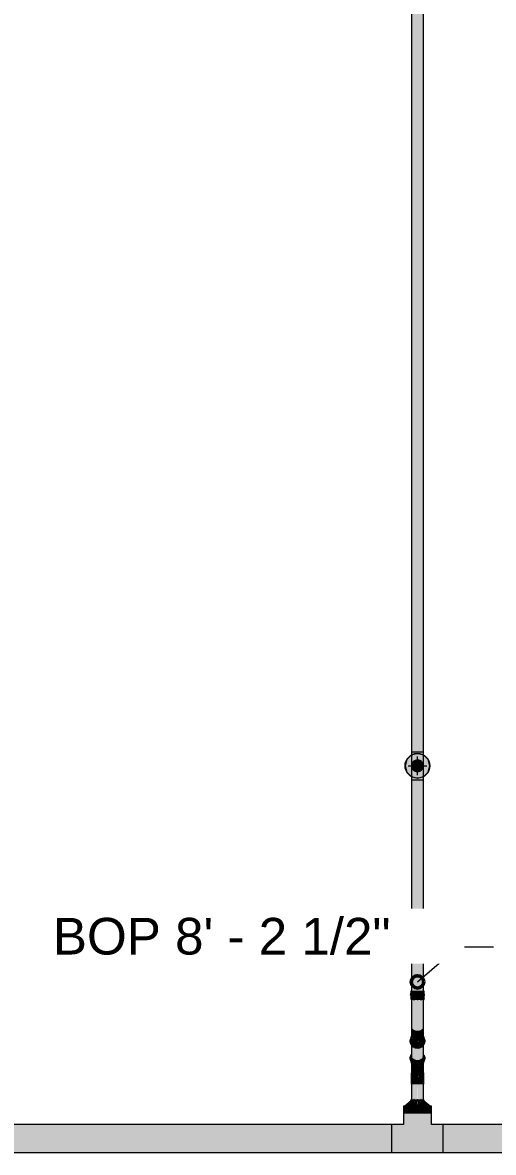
# Model space of a CAD drawing. Header units: inches. Extents: x -3385 to 41, y 7 to 1342.
# Drawn here: x -907.7 to -831.8, y 573.5 to 755.4 of the extents above; entities that cross this region are included whole.
import ezdxf

# ---------------------------------------------------------------- set-up
doc = ezdxf.new("R2010")
doc.units = ezdxf.units.IN
doc.header["$MEASUREMENT"] = 0
for name, color, linetype, lineweight in [('A-ANNO-NOTE', 131, 'Continuous', 9), ('G-ANNO-DIMS', 111, 'Continuous', 9), ('P-PIPE', 3, 'Continuous', 9), ('P-PIPE-CNTR', 3, 'Continuous', 9)]:
    doc.layers.add(name, color=color, linetype=linetype, lineweight=lineweight)
doc.styles.add('Arial', font='arial.ttf', dxfattribs={"height": 5.901198})

# ---------------------------------------------------------------- blocks, each defined once
blk = doc.blocks.new('Victaulic-VicPress316-Elbow 90-45deg Style P568_P571 - Standard-1265520-LOWER PARKING')
at = {"layer": 'P-PIPE'}
for points in [[(-844.33, 587.79), (-844, 587.8), (-844, 588.03), (-844.62, 588.18), (-845.01, 588.55), (-845.01, 589.16), (-845.08, 589.09), (-845.17, 588.89), (-845.22, 588.67), (-845.17, 588.4), (-845.05, 588.22), (-844.89, 588.04), (-844.67, 587.91), (-844.46, 587.83)], [(-844, 587.33), (-844, 587.41), (-844.63, 587.56), (-845.01, 587.93), (-845.01, 588.18), (-845.02, 588.2), (-845.03, 588.03), (-845, 587.89), (-844.92, 587.76), (-844.82, 587.64), (-844.66, 587.51), (-844.46, 587.42), (-844.21, 587.35), (-844.04, 587.34)], [(-844, 588.3), (-844, 588.38), (-844.26, 588.4), (-844.47, 588.47), (-844.67, 588.57), (-844.82, 588.71), (-844.92, 588.88), (-844.95, 589.06), (-844.95, 589.34), (-845.01, 589.28), (-845.01, 588.82), (-844.62, 588.44), (-844.24, 588.35)], [(-844, 588.03), (-844, 588.3), (-844.62, 588.44), (-845.01, 588.82), (-845.01, 588.55), (-844.62, 588.18), (-844.31, 588.11)], [(-844, 587.41), (-844, 587.8), (-844.37, 587.8), (-844.68, 587.91), (-844.89, 588.05), (-845.01, 588.16), (-845.01, 587.93), (-844.62, 587.55), (-844.17, 587.45)], [(-844, 585.65), (-844.01, 587.34), (-844.25, 587.36), (-844.54, 587.45), (-844.79, 587.61), (-844.83, 587.64), (-844.95, 587.8), (-844.94, 586.21), (-844.86, 586.05), (-844.78, 585.94), (-844.67, 585.85), (-844.54, 585.78), (-844.4, 585.72), (-844.25, 585.68), (-844.16, 585.66)], [(-844, 588.3), (-843.38, 588.44), (-842.99, 588.82), (-843, 589.29), (-843.05, 589.32), (-843.05, 589.05), (-843.1, 588.84), (-843.11, 588.83), (-843.18, 588.71), (-843.33, 588.57), (-843.52, 588.47), (-843.75, 588.4), (-844, 588.38)], [(-844, 587.8), (-843.32, 587.91), (-843.12, 588.03), (-842.95, 588.22), (-842.83, 588.4), (-842.78, 588.67), (-842.89, 589.05), (-842.99, 589.17), (-842.99, 588.55), (-843.38, 588.18), (-844, 588.03), (-844, 587.92)], [(-844, 588.03), (-843.38, 588.18), (-842.99, 588.55), (-842.99, 588.82), (-843.38, 588.44), (-844, 588.3), (-844, 588.11)], [(-844, 587.33), (-843.69, 587.38), (-843.52, 587.43), (-843.36, 587.5), (-843.27, 587.56), (-843.15, 587.66), (-843.07, 587.76), (-842.98, 587.95), (-842.98, 588.19), (-842.99, 588.16), (-842.99, 587.93), (-843.38, 587.55), (-844, 587.41), (-844, 587.34)], [(-844, 587.41), (-843.37, 587.56), (-842.99, 587.93), (-842.99, 588.18), (-843.12, 588.03), (-843.32, 587.91), (-843.74, 587.84), (-844, 587.79), (-844, 587.48)], [(-844, 585.65), (-843.75, 585.68), (-843.58, 585.72), (-843.46, 585.77), (-843.33, 585.85), (-843.22, 585.95), (-843.15, 586.03), (-843.11, 586.1), (-843.06, 586.21), (-843.05, 586.33), (-843.05, 587.8), (-843.09, 587.74), (-843.22, 587.61), (-843.36, 587.5), (-843.53, 587.42), (-843.69, 587.38), (-843.9, 587.35), (-844, 587.33), (-844, 585.66)], [(-844, 584.46), (-844, 585.65), (-844.25, 585.68), (-844.32, 585.69), (-844.47, 585.74), (-844.67, 585.85), (-844.73, 585.89), (-844.82, 585.99), (-844.89, 586.1), (-844.94, 586.21), (-844.95, 586.21), (-844.94, 584.47), (-844.16, 584.46)], [(-844.25, 582.04), (-844.2, 582.04), (-844, 582.07), (-844, 584.46), (-844.95, 584.47), (-844.95, 582.05), (-844.89, 582.08), (-844.81, 582.05), (-844.73, 582.05), (-844.65, 582.05), (-844.54, 582.07), (-844.4, 582.06), (-844.25, 582.04)], [(-843.18, 582.05), (-843.17, 582.05), (-843.09, 582.07), (-843.05, 582.05), (-843.06, 584.47), (-844, 584.46), (-843.99, 582.07), (-843.6, 582.05), (-843.33, 582.05), (-843.18, 582.05)], [(-844, 581.85), (-844.01, 582.07), (-844.28, 582.04), (-844.61, 582.07), (-844.73, 582.05), (-844.85, 582.05), (-844.91, 582.07), (-845.01, 582.01), (-845.03, 581.97), (-845.01, 581.86), (-844.15, 581.85)], [(-844.62, 581.72), (-844.52, 581.75), (-844.2, 581.76), (-844.05, 581.76), (-844, 581.76), (-844, 581.85), (-845.01, 581.86), (-845, 581.72), (-844.72, 581.79), (-844.66, 581.75), (-844.62, 581.72)], [(-844, 581.85), (-842.99, 581.86), (-842.99, 581.86), (-842.97, 581.98), (-843.02, 582.04), (-843.11, 582.07), (-843.18, 582.05), (-843.46, 582.07), (-843.53, 582.06), (-843.79, 582.06), (-844, 582.07), (-844, 581.98)], [(-842.99, 581.72), (-842.99, 581.86), (-844, 581.85), (-844, 581.76), (-843.68, 581.75), (-843.55, 581.76), (-843.42, 581.74), (-843.36, 581.73), (-843.26, 581.8), (-843.04, 581.73)]]:
    blk.add_hatch(color=256, dxfattribs=at).paths.add_polyline_path(points, flags=0)
h = blk.add_hatch(color=256, dxfattribs=at)
h.paths.add_polyline_path([(-844, 584.46), (-843.05, 584.47), (-843.06, 586.21), (-843.11, 586.1), (-843.22, 585.95), (-843.33, 585.85), (-843.46, 585.77), (-843.52, 585.74), (-843.75, 585.68), (-843.83, 585.66), (-844, 585.65), (-844, 584.46)], flags=0)
h.paths.add_polyline_path([(-843.06, 584.47), (-843.06, 584.47), (-843.07, 584.97)], flags=0)
for p, q in [((-845.06, 589.05), (-845.06, 588.79)), ((-845.06, 588.24), (-845.06, 588.16)), ((-844.95, 587.8), (-844.95, 586.33)), ((-843.05, 586.33), (-843.05, 587.81)), ((-842.94, 588.79), (-842.94, 589.05)), ((-842.94, 588.16), (-842.94, 588.24)), ((-844.95, 584.47), (-844.95, 582.03)), ((-843.05, 582.03), (-843.05, 584.47)), ((-845.06, 581.86), (-844.95, 582.08)), ((-845.06, 581.86), (-845.06, 581.68)), ((-842.94, 581.86), (-843.05, 582.08)), ((-842.94, 581.7), (-842.94, 581.86))]:
    blk.add_line(p, q, dxfattribs=at)
at = {"layer": 'P-PIPE', "flags": 128}
for points in [[(-845.01, 589.19), (-845.04, 589.16), (-845.07, 589.12), (-845.09, 589.09), (-845.11, 589.06), (-845.13, 589.02), (-845.15, 588.99), (-845.17, 588.95), (-845.18, 588.91), (-845.19, 588.88), (-845.2, 588.84), (-845.21, 588.8), (-845.22, 588.76), (-845.22, 588.72), (-845.22, 588.68), (-845.22, 588.64), (-845.22, 588.6), (-845.21, 588.56), (-845.21, 588.52), (-845.2, 588.49), (-845.19, 588.45), (-845.17, 588.41), (-845.16, 588.37), (-845.14, 588.34), (-845.12, 588.3), (-845.1, 588.27), (-845.08, 588.23), (-845.05, 588.2), (-845.03, 588.17), (-845, 588.14), (-844.97, 588.11), (-844.94, 588.08), (-844.91, 588.05), (-844.87, 588.03), (-844.84, 588), (-844.8, 587.98), (-844.77, 587.95), (-844.73, 587.93), (-844.69, 587.91), (-844.65, 587.89), (-844.61, 587.87), (-844.57, 587.86), (-844.53, 587.84), (-844.48, 587.83), (-844.44, 587.81), (-844.39, 587.8), (-844.35, 587.79), (-844.3, 587.78), (-844.26, 587.77), (-844.21, 587.77), (-844.17, 587.76), (-844.12, 587.76), (-844.07, 587.76), (-844.03, 587.75), (-844, 587.75)], [(-845.06, 588.16), (-845.06, 588.12), (-845.05, 588.09), (-845.05, 588.05), (-845.04, 588.01), (-845.03, 587.98), (-845.02, 587.94), (-845.01, 587.91), (-844.99, 587.87), (-844.98, 587.84), (-844.96, 587.81), (-844.94, 587.77), (-844.92, 587.74), (-844.89, 587.71), (-844.87, 587.69), (-844.85, 587.66), (-844.82, 587.63), (-844.79, 587.61), (-844.76, 587.58), (-844.73, 587.56), (-844.7, 587.54), (-844.67, 587.52), (-844.64, 587.5), (-844.61, 587.48), (-844.57, 587.46), (-844.54, 587.44), (-844.5, 587.43), (-844.47, 587.42), (-844.43, 587.4), (-844.39, 587.39), (-844.36, 587.38), (-844.32, 587.37), (-844.28, 587.36), (-844.24, 587.35), (-844.21, 587.35), (-844.17, 587.34), (-844.13, 587.34), (-844.09, 587.33), (-844.05, 587.33), (-844.01, 587.33), (-844, 587.33)], [(-844, 587.75), (-843.95, 587.75), (-843.91, 587.76), (-843.86, 587.76), (-843.81, 587.76), (-843.77, 587.77), (-843.72, 587.78), (-843.67, 587.79), (-843.63, 587.8), (-843.58, 587.81), (-843.54, 587.82), (-843.5, 587.83), (-843.45, 587.85), (-843.41, 587.87), (-843.37, 587.88), (-843.33, 587.9), (-843.29, 587.92), (-843.25, 587.94), (-843.21, 587.97), (-843.18, 587.99), (-843.14, 588.01), (-843.11, 588.04), (-843.08, 588.07), (-843.04, 588.09), (-843.02, 588.12), (-842.99, 588.15), (-842.96, 588.18), (-842.93, 588.22), (-842.91, 588.25), (-842.89, 588.28), (-842.87, 588.32), (-842.85, 588.35), (-842.83, 588.39), (-842.82, 588.43), (-842.81, 588.47), (-842.8, 588.5), (-842.79, 588.54), (-842.78, 588.58), (-842.78, 588.62), (-842.78, 588.66), (-842.78, 588.7), (-842.78, 588.74), (-842.78, 588.78), (-842.79, 588.82), (-842.8, 588.85), (-842.81, 588.89), (-842.83, 588.93), (-842.84, 588.97), (-842.86, 589), (-842.88, 589.04), (-842.9, 589.07), (-842.92, 589.11), (-842.95, 589.14), (-842.97, 589.17), (-842.99, 589.19)], [(-844, 587.33), (-843.96, 587.33), (-843.92, 587.33), (-843.88, 587.34), (-843.84, 587.34), (-843.8, 587.35), (-843.77, 587.35), (-843.73, 587.36), (-843.69, 587.37), (-843.65, 587.38), (-843.62, 587.39), (-843.58, 587.4), (-843.54, 587.41), (-843.51, 587.43), (-843.47, 587.44), (-843.44, 587.46), (-843.4, 587.47), (-843.37, 587.49), (-843.34, 587.51), (-843.31, 587.53), (-843.27, 587.55), (-843.24, 587.58), (-843.22, 587.6), (-843.19, 587.63), (-843.16, 587.65), (-843.14, 587.68), (-843.11, 587.71), (-843.09, 587.74), (-843.07, 587.77), (-843.05, 587.8), (-843.03, 587.83), (-843.01, 587.86), (-843, 587.9), (-842.98, 587.93), (-842.97, 587.97), (-842.96, 588), (-842.95, 588.04), (-842.95, 588.08), (-842.94, 588.11), (-842.94, 588.15), (-842.94, 588.16)], [(-844.95, 584.47), (-844.95, 584.57), (-844.95, 584.68), (-844.95, 584.78), (-844.95, 584.89), (-844.95, 584.99), (-844.95, 585.09), (-844.95, 585.19), (-844.95, 585.3), (-844.95, 585.39), (-844.95, 585.49), (-844.95, 585.59), (-844.95, 585.68), (-844.95, 585.77), (-844.95, 585.86), (-844.95, 585.95), (-844.95, 586.04), (-844.95, 586.12), (-844.95, 586.2), (-844.95, 586.28), (-844.95, 586.33)], [(-843.05, 586.33), (-843.05, 586.25), (-843.05, 586.17), (-843.05, 586.09), (-843.05, 586.01), (-843.05, 585.92), (-843.05, 585.83), (-843.05, 585.74), (-843.05, 585.65), (-843.05, 585.55), (-843.05, 585.46), (-843.05, 585.36), (-843.05, 585.26), (-843.05, 585.16), (-843.05, 585.06), (-843.05, 584.95), (-843.05, 584.85), (-843.05, 584.74), (-843.05, 584.64), (-843.05, 584.53), (-843.05, 584.47)]]:
    blk.add_lwpolyline(points, dxfattribs=at)
at = {"layer": 'P-PIPE'}
for centre, major_axis, ratio, start_param, end_param in [((-844, 589.05), (1.06, 0), 0.710047, 2.734062, 4.712389), ((-844, 588.79), (1.06, 0), 0.710047, 2.827433, 4.712389), ((-844, 589.05), (0.95, 0), 0.710047, 3.43322, 3.455752), ((-844, 589.05), (0.95, 0), 0.710047, 4.054674, 4.109082), ((-844, 589.05), (1.06, 0), 0.710047, 4.712389, 6.690716), ((-844, 588.79), (1.06, 0), 0.710047, 4.712389, 6.597345), ((-844, 589.05), (0.95, 0), 0.710047, 5.315696, 5.370104), ((-844, 589.05), (0.95, 0), 0.710047, 5.969026, 5.991558), ((-844, 582.08), (0.95, 0), 0.004167, 4.055861, 4.108072), ((-844, 582.08), (0.95, 0), 0.004167, 5.316706, 5.368917)]:
    blk.add_ellipse(centre, major_axis=major_axis, ratio=ratio, start_param=start_param, end_param=end_param, dxfattribs=at)
blk = doc.blocks.new('Victaulic-VicPress316-Elbow 90-45deg Style P568_P571 - Standard-1265525-LOWER PARKING')
at = {"layer": 'P-PIPE'}
for points in [[(-844, 598.77), (-844, 599.1), (-845.05, 599.09), (-845.17, 599.05), (-845.22, 598.94), (-845.16, 598.88), (-845.01, 598.77), (-844.24, 598.77)], [(-844, 599.1), (-844, 599.48), (-845.01, 599.48), (-845.01, 599.1), (-844.31, 599.1)], [(-844, 598.22), (-844.01, 598.77), (-845.01, 598.77), (-845.01, 598.22), (-844.23, 598.22)], [(-844, 599.1), (-842.99, 599.1), (-842.99, 599.48), (-844, 599.48), (-844, 599.1)], [(-844, 598.22), (-842.99, 598.22), (-842.99, 598.77), (-844, 598.77), (-844, 598.22)], [(-844, 598), (-844, 598.22), (-845.01, 598.22), (-845.03, 598.1), (-844.98, 598.04), (-844.89, 598), (-844.82, 598.03), (-844.54, 598), (-844.47, 598.02), (-844.21, 598.02), (-844, 598)], [(-844, 595.61), (-844.01, 598), (-844.4, 598.02), (-844.67, 598.02), (-844.83, 598.03), (-844.9, 598), (-844.95, 598.02), (-844.94, 595.61), (-844.16, 595.61)], [(-844, 598), (-843.99, 598), (-843.72, 598.03), (-843.39, 598.01), (-843.27, 598.02), (-843.15, 598.03), (-843.09, 598), (-842.99, 598.06), (-842.97, 598.1), (-842.99, 598.22), (-844, 598.22), (-844, 598.05)], [(-844, 595.61), (-843.05, 595.61), (-843.05, 598.02), (-843.11, 598), (-843.18, 598.03), (-843.27, 598.02), (-843.35, 598.02), (-843.46, 598), (-843.56, 598.01), (-843.8, 598.03), (-844, 598), (-844, 597.09)], [(-844, 593.08), (-843.83, 593.09), (-843.67, 593.12), (-843.52, 593.17), (-843.39, 593.24), (-843.27, 593.32), (-843.18, 593.42), (-843.11, 593.52), (-843.06, 593.65), (-843.05, 593.75), (-843.06, 595.61), (-844, 595.61), (-844, 593.09)], [(-844.24, 591.39), (-844, 591.39), (-844, 593.08), (-844.16, 593.09), (-844.32, 593.12), (-844.47, 593.17), (-844.65, 593.27), (-844.77, 593.36), (-844.85, 593.45), (-844.89, 593.52), (-844.94, 593.65), (-844.95, 593.65), (-844.94, 591.99), (-844.9, 591.86), (-844.88, 591.82), (-844.81, 591.7), (-844.61, 591.55), (-844.51, 591.5), (-844.44, 591.46), (-844.25, 591.39)], [(-843.99, 591.39), (-843.68, 591.42), (-843.49, 591.5), (-843.43, 591.54), (-843.31, 591.59), (-843.17, 591.73), (-843.07, 591.97), (-843.05, 592.05), (-843.06, 593.64), (-843.11, 593.52), (-843.18, 593.41), (-843.27, 593.32), (-843.39, 593.24), (-843.52, 593.17), (-843.67, 593.12), (-843.83, 593.09), (-844, 593.08), (-844, 591.39)], [(-844.33, 590.53), (-844, 590.54), (-844, 590.77), (-844.62, 590.92), (-845.01, 591.29), (-845.02, 591.79), (-845.03, 591.87), (-845.1, 591.78), (-845.17, 591.68), (-845.22, 591.41), (-845.17, 591.19), (-845.05, 590.96), (-844.89, 590.78), (-844.67, 590.64)], [(-844, 591.16), (-844.01, 591.39), (-844.28, 591.41), (-844.48, 591.48), (-844.57, 591.54), (-844.69, 591.59), (-844.85, 591.76), (-844.92, 591.89), (-844.95, 592.12), (-844.95, 592.28), (-845, 592.19), (-845.03, 592.05), (-845.01, 591.68), (-844.62, 591.31), (-844.18, 591.21)], [(-844, 590.77), (-844, 591.16), (-844.62, 591.31), (-845.01, 591.68), (-845.01, 591.29), (-844.62, 590.92), (-844.28, 590.84)], [(-844, 591.16), (-843.38, 591.31), (-842.99, 591.68), (-842.99, 591.82), (-842.97, 591.95), (-842.98, 592.13), (-843.05, 592.27), (-843.06, 591.98), (-843.1, 591.86), (-843.12, 591.82), (-843.2, 591.69), (-843.33, 591.58), (-843.46, 591.52), (-843.53, 591.47), (-843.76, 591.4), (-844, 591.39), (-844, 591.27)], [(-844, 590.54), (-843.76, 590.56), (-843.32, 590.64), (-843.12, 590.77), (-842.89, 591.03), (-842.78, 591.41), (-842.84, 591.69), (-842.98, 591.89), (-842.99, 591.75), (-842.99, 591.29), (-843.38, 590.92), (-844, 590.77), (-844, 590.56)], [(-844, 590.77), (-843.38, 590.92), (-842.99, 591.29), (-843, 591.68), (-843.38, 591.31), (-844, 591.16), (-844, 590.84)], [(-844, 590.28), (-844.01, 590.54), (-844.37, 590.54), (-844.69, 590.66), (-844.89, 590.78), (-845.01, 590.9), (-844.99, 590.78), (-844.62, 590.42), (-844.2, 590.32)], [(-844, 590.28), (-843.38, 590.42), (-842.99, 590.8), (-842.99, 590.91), (-843.12, 590.77), (-843.32, 590.64), (-843.76, 590.56), (-844, 590.53)]]:
    blk.add_hatch(color=256, dxfattribs=at).paths.add_polyline_path(points, flags=0)
h = blk.add_hatch(color=256, dxfattribs=at)
h.paths.add_polyline_path([(-844, 598.77), (-842.99, 598.77), (-842.78, 598.94), (-842.83, 599.04), (-842.99, 599.1), (-844, 599.1), (-844, 598.85)], flags=0)
h.paths.add_polyline_path([(-842.83, 599.04), (-842.83, 599.05), (-842.86, 599.05), (-842.83, 599.04)], flags=0)
h = blk.add_hatch(color=256, dxfattribs=at)
h.paths.add_polyline_path([(-844, 593.08), (-844, 595.61), (-844.95, 595.61), (-844.95, 595.61), (-844.94, 593.64), (-844.89, 593.52), (-844.82, 593.42), (-844.73, 593.32), (-844.61, 593.24), (-844.47, 593.17), (-844.32, 593.12), (-844.16, 593.09)], flags=0)
h.paths.add_polyline_path([(-844.16, 594.79), (-844.16, 595.61), (-844.16, 595.61)], flags=0)
for p, q in [((-845.06, 599.48), (-845.06, 599.11)), ((-845.06, 598.78), (-845.06, 598.22)), ((-842.94, 599.11), (-842.94, 599.48)), ((-842.94, 598.22), (-842.94, 598.78)), ((-845.06, 598.22), (-844.95, 598)), ((-844.95, 598.04), (-844.95, 595.61)), ((-842.94, 598.22), (-843.05, 598)), ((-843.05, 595.61), (-843.05, 598.05)), ((-844.95, 593.75), (-844.95, 591.99)), ((-843.05, 591.99), (-843.05, 593.75)), ((-845.06, 591.92), (-845.06, 591.52)), ((-842.94, 591.52), (-842.94, 591.92))]:
    blk.add_line(p, q, dxfattribs=at)
at = {"layer": 'P-PIPE', "flags": 128}
for points in [[(-844, 598.77), (-844.04, 598.77), (-844.08, 598.77), (-844.13, 598.77), (-844.17, 598.77), (-844.21, 598.77), (-844.25, 598.77), (-844.29, 598.77), (-844.33, 598.77), (-844.37, 598.77), (-844.41, 598.77), (-844.45, 598.77), (-844.49, 598.77), (-844.53, 598.77), (-844.56, 598.77), (-844.6, 598.77), (-844.63, 598.77), (-844.67, 598.77), (-844.7, 598.77), (-844.73, 598.77), (-844.76, 598.77), (-844.79, 598.77), (-844.82, 598.77), (-844.84, 598.77), (-844.87, 598.77), (-844.89, 598.77), (-844.91, 598.77), (-844.93, 598.77), (-844.95, 598.77), (-844.97, 598.77), (-844.99, 598.77), (-845, 598.77), (-845.02, 598.77), (-845.03, 598.78), (-845.04, 598.78), (-845.05, 598.78), (-845.05, 598.78), (-845.06, 598.78), (-845.07, 598.78), (-845.12, 598.79), (-845.08, 599.1), (-845.07, 599.11), (-845.06, 599.11), (-845.05, 599.11), (-845.04, 599.11), (-845.03, 599.11), (-845.02, 599.11), (-845.01, 599.11)], [(-844, 598.77), (-843.96, 598.77), (-843.92, 598.77), (-843.87, 598.77), (-843.83, 598.77), (-843.79, 598.77), (-843.75, 598.77), (-843.71, 598.77), (-843.67, 598.77), (-843.63, 598.77), (-843.59, 598.77), (-843.55, 598.77), (-843.51, 598.77), (-843.47, 598.77), (-843.44, 598.77), (-843.4, 598.77), (-843.37, 598.77), (-843.33, 598.77), (-843.3, 598.77), (-843.27, 598.77), (-843.24, 598.77), (-843.21, 598.77), (-843.18, 598.77), (-843.16, 598.77), (-843.13, 598.77), (-843.11, 598.77), (-843.09, 598.77), (-843.06, 598.77), (-843.05, 598.77), (-843.03, 598.77), (-843.01, 598.77), (-843, 598.77), (-842.98, 598.77), (-842.97, 598.78), (-842.96, 598.78), (-842.95, 598.78), (-842.94, 598.78), (-842.94, 598.78), (-842.93, 598.78), (-842.88, 598.79), (-842.92, 599.1), (-842.93, 599.11), (-842.94, 599.11), (-842.95, 599.11), (-842.96, 599.11), (-842.97, 599.11), (-842.98, 599.11), (-842.99, 599.11)], [(-844.95, 595.61), (-844.95, 595.51), (-844.95, 595.4), (-844.95, 595.3), (-844.95, 595.19), (-844.95, 595.09), (-844.95, 594.99), (-844.95, 594.88), (-844.95, 594.78), (-844.95, 594.68), (-844.95, 594.59), (-844.95, 594.49), (-844.95, 594.4), (-844.95, 594.3), (-844.95, 594.21), (-844.95, 594.13), (-844.95, 594.04), (-844.95, 593.96), (-844.95, 593.88), (-844.95, 593.8), (-844.95, 593.75)], [(-843.05, 593.75), (-843.05, 593.83), (-843.05, 593.91), (-843.05, 593.99), (-843.05, 594.07), (-843.05, 594.16), (-843.05, 594.25), (-843.05, 594.34), (-843.05, 594.43), (-843.05, 594.53), (-843.05, 594.62), (-843.05, 594.72), (-843.05, 594.82), (-843.05, 594.92), (-843.05, 595.02), (-843.05, 595.13), (-843.05, 595.23), (-843.05, 595.33), (-843.05, 595.44), (-843.05, 595.54), (-843.05, 595.61)], [(-845.02, 591.91), (-845.04, 591.89), (-845.07, 591.86), (-845.09, 591.83), (-845.11, 591.79), (-845.13, 591.76), (-845.15, 591.72), (-845.17, 591.69), (-845.18, 591.65), (-845.19, 591.61), (-845.2, 591.57), (-845.21, 591.54), (-845.22, 591.5), (-845.22, 591.46), (-845.22, 591.42), (-845.22, 591.38), (-845.22, 591.34), (-845.21, 591.3), (-845.21, 591.26), (-845.2, 591.22), (-845.19, 591.19), (-845.17, 591.15), (-845.16, 591.11), (-845.14, 591.08), (-845.12, 591.04), (-845.1, 591.01), (-845.08, 590.97), (-845.05, 590.94), (-845.03, 590.91), (-845, 590.88), (-844.97, 590.85), (-844.94, 590.82), (-844.91, 590.79), (-844.87, 590.77), (-844.84, 590.74), (-844.8, 590.72), (-844.77, 590.69), (-844.73, 590.67), (-844.69, 590.65), (-844.65, 590.63), (-844.61, 590.61), (-844.57, 590.6), (-844.53, 590.58), (-844.48, 590.57), (-844.44, 590.55), (-844.39, 590.54), (-844.35, 590.53), (-844.3, 590.52), (-844.26, 590.51), (-844.21, 590.51), (-844.17, 590.5), (-844.12, 590.5), (-844.07, 590.49), (-844.03, 590.49), (-844, 590.49)], [(-844.95, 592.28), (-844.97, 592.25), (-844.99, 592.22), (-845, 592.18), (-845.02, 592.15), (-845.03, 592.11), (-845.04, 592.08), (-845.05, 592.04), (-845.05, 592), (-845.06, 591.96), (-845.06, 591.93), (-845.06, 591.92)], [(-844, 590.49), (-843.95, 590.49), (-843.91, 590.49), (-843.86, 590.5), (-843.81, 590.5), (-843.77, 590.51), (-843.72, 590.52), (-843.67, 590.52), (-843.63, 590.53), (-843.58, 590.55), (-843.54, 590.56), (-843.5, 590.57), (-843.45, 590.59), (-843.41, 590.6), (-843.37, 590.62), (-843.33, 590.64), (-843.29, 590.66), (-843.25, 590.68), (-843.21, 590.7), (-843.18, 590.73), (-843.14, 590.75), (-843.11, 590.78), (-843.08, 590.8), (-843.04, 590.83), (-843.02, 590.86), (-842.99, 590.89), (-842.96, 590.92), (-842.93, 590.96), (-842.91, 590.99), (-842.89, 591.02), (-842.87, 591.06), (-842.85, 591.09), (-842.83, 591.13), (-842.82, 591.17), (-842.81, 591.2), (-842.8, 591.24), (-842.79, 591.28), (-842.78, 591.32), (-842.78, 591.36), (-842.78, 591.4), (-842.78, 591.44), (-842.78, 591.48), (-842.78, 591.52), (-842.79, 591.55), (-842.8, 591.59), (-842.81, 591.63), (-842.83, 591.67), (-842.84, 591.7), (-842.86, 591.74), (-842.88, 591.78), (-842.9, 591.81), (-842.92, 591.84), (-842.95, 591.88), (-842.97, 591.91)], [(-842.94, 591.92), (-842.94, 591.95), (-842.94, 591.99), (-842.95, 592.03), (-842.96, 592.07), (-842.97, 592.1), (-842.98, 592.14), (-842.99, 592.17), (-843.01, 592.21), (-843.02, 592.24), (-843.04, 592.27)]]:
    blk.add_lwpolyline(points, dxfattribs=at)
at = {"layer": 'P-PIPE'}
for centre, major_axis, ratio, start_param, end_param in [((-844, 599.48), (1.06, 0), 0.004167, 2.734062, 4.712389), ((-844, 599.11), (1.06, 0), 0.004167, 2.827433, 4.712389), ((-844, 598.78), (1.06, 0), 0.004167, 2.85017, 4.712389), ((-844, 599.48), (1.06, 0), 0.004167, 4.712389, 6.690716), ((-844, 599.11), (1.06, 0), 0.004167, 4.712389, 6.597345), ((-844, 598.78), (-1.06, 0), 0.004167, 1.570796, 3.433015), ((-844, 598), (0.95, 0), 0.004167, 4.055861, 4.108072), ((-844, 598), (0.95, 0), 0.004167, 5.316706, 5.368917), ((-844, 591.52), (-1.06, 0), 0.710047, 6.000385, 7.853982), ((-844, 592.07), (0.95, 0), 0.710047, 3.433639, 3.455752), ((-844, 592.07), (0.95, 0), 0.710047, 4.055861, 4.108072), ((-844, 591.52), (1.06, 0), 0.710047, 4.712389, 6.597345), ((-844, 592.07), (0.95, 0), 0.710047, 5.316706, 5.368917), ((-844, 592.07), (0.95, 0), 0.710047, 5.969026, 5.991139), ((-844, 591.03), (1.06, 0), 0.710047, 3.242102, 4.712389), ((-844, 591.03), (1.06, 0), 0.710047, 4.712389, 6.186098)]:
    blk.add_ellipse(centre, major_axis=major_axis, ratio=ratio, start_param=start_param, end_param=end_param, dxfattribs=at)

msp = doc.modelspace()

# ---------------------------------------------------------------- hatches: boundary and pattern name
at = {"layer": 'A-ANNO-NOTE'}
h = msp.add_hatch(color=256, dxfattribs=at)
edge = h.paths.add_edge_path(flags=0)
edge.add_arc((-844, 635.743), 2, 0, 360)
msp.add_hatch(color=256, dxfattribs=at).paths.add_polyline_path([(-844, 633.743), (-843, 634.011), (-842.268, 634.743), (-842, 635.743), (-842.268, 636.743), (-843, 637.475), (-844, 637.743), (-845, 637.475), (-845.732, 636.743), (-846, 635.743), (-845.732, 634.743), (-845, 634.011)], flags=0)
at = {"layer": 'P-PIPE'}
h = msp.add_hatch(color=256, dxfattribs=at)
h.paths.add_polyline_path([(-844.672, 637.983), (-844.672, 637.984), (-844.672, 645.196)], flags=0)
h.paths.add_polyline_path([(-844, 637.982), (-844, 777.494), (-844.95, 777.497), (-844.95, 637.986), (-844.473, 637.983), (-844.246, 637.982)], flags=0)
for points in [[(-844, 637.982), (-843.05, 637.986), (-843.05, 777.498), (-843.525, 777.495), (-844, 777.494), (-844, 645.196)], [(-844, 634.793), (-843.754, 634.825), (-843.525, 634.92), (-843.328, 635.071), (-843.177, 635.268), (-843.082, 635.497), (-843.05, 635.743), (-843.082, 635.989), (-843.177, 636.218), (-843.328, 636.415), (-843.525, 636.566), (-843.754, 636.66), (-844, 636.693), (-844.246, 636.66), (-844.475, 636.566), (-844.672, 636.415), (-844.823, 636.218), (-844.918, 635.989), (-844.95, 635.743), (-844.918, 635.497), (-844.823, 635.268), (-844.672, 635.071), (-844.475, 634.92), (-844.246, 634.825)], [(-844, 599.476), (-844, 633.494), (-844.95, 633.497), (-844.935, 599.479), (-844.165, 599.476)], [(-844, 599.476), (-843.05, 599.479), (-843.05, 633.498), (-843.525, 633.495), (-844, 633.494), (-844, 599.477)], [(-844, 588.376), (-844, 590.276), (-844.622, 590.42), (-844.95, 590.74), (-844.942, 589.007), (-844.903, 588.842), (-844.884, 588.818), (-844.815, 588.706), (-844.622, 588.547), (-844.418, 588.45), (-844.185, 588.393)], [(-844, 588.376), (-843.688, 588.418), (-843.476, 588.493), (-843.291, 588.608), (-843.154, 588.753), (-843.082, 588.876), (-843.05, 589.051), (-843.06, 590.73), (-843.389, 590.417), (-844, 590.276), (-844, 590.214)], [(-844, 579.867), (-844, 580.927), (-846.25, 580.937), (-846.249, 579.877), (-845.587, 579.87), (-844.289, 579.867)], [(-844, 580.927), (-846.011, 580.939), (-846.011, 580.94), (-845.81, 580.931), (-844.443, 580.928)], [(-843.996, 580.928), (-844, 581.76), (-844.318, 581.751), (-844.457, 581.755), (-844.573, 581.736), (-844.623, 581.722), (-844.742, 581.797), (-845.007, 581.721), (-845.007, 581.8), (-846.01, 580.935), (-843.998, 580.928)], [(-844, 579.867), (-841.75, 579.877), (-841.751, 580.937), (-842.409, 580.93), (-844, 580.927), (-844, 579.905)], [(-843.996, 580.928), (-841.99, 580.939), (-842.385, 581.277), (-842.993, 581.8), (-842.993, 581.721), (-843.255, 581.798), (-843.333, 581.755), (-843.377, 581.722), (-843.525, 581.754), (-843.794, 581.759), (-843.884, 581.752), (-843.998, 581.761), (-843.997, 581.623)], [(-843.995, 575.733), (-841.75, 577.993), (-841.75, 579.877), (-842.409, 579.87), (-845.948, 579.872), (-846.25, 579.877), (-846.25, 577.993), (-845.178, 576.917), (-844.298, 576.037)], [(-899.066, 575.743), (-848.129, 575.743), (-848.134, 577.993), (-911.866, 577.993), (-911.862, 576.86), (-911.862, 575.743)], [(-829.167, 575.743), (-702.129, 575.743), (-702.134, 577.993), (-811.692, 577.993), (-839.866, 577.993), (-839.862, 576.86), (-839.862, 575.743)], [(-864.116, 573.493), (-848.134, 573.493), (-848.13, 574.618), (-848.129, 575.743), (-911.862, 575.743), (-911.866, 573.493), (-881.591, 573.493)]]:
    msp.add_hatch(color=256, dxfattribs=at).paths.add_polyline_path(points, flags=0)
h = msp.add_hatch(color=256, dxfattribs=at)
h.paths.add_polyline_path([(-844.951, 635.742), (-844.918, 635.989), (-844.787, 636.275), (-844.654, 636.432), (-844.442, 636.579), (-844.246, 636.661), (-844, 636.693), (-844, 637.982), (-844.951, 637.986), (-844.951, 635.743)], flags=0)
h.paths.add_polyline_path([(-844, 633.494), (-844.01, 634.793), (-844.253, 634.826), (-844.478, 634.921), (-844.675, 635.073), (-844.84, 635.309), (-844.879, 635.38), (-844.933, 635.559), (-844.951, 635.741), (-844.951, 633.498), (-844.475, 633.495), (-844.246, 633.494)], flags=0)
h = msp.add_hatch(color=256, dxfattribs=at)
h.paths.add_polyline_path([(-843.049, 635.742), (-843.049, 637.986), (-843.525, 637.983), (-844, 637.982), (-843.998, 636.693), (-843.746, 636.658), (-843.523, 636.565), (-843.327, 636.414), (-843.159, 636.176), (-843.12, 636.104), (-843.067, 635.925), (-843.05, 635.753)], flags=0)
h.paths.add_polyline_path([(-844, 633.494), (-843.049, 633.498), (-843.05, 635.731), (-843.082, 635.494), (-843.213, 635.209), (-843.346, 635.052), (-843.539, 634.913), (-843.754, 634.824), (-844, 634.791), (-844, 634.682)], flags=0)
h = msp.add_hatch(color=256, dxfattribs=at)
h.paths.add_polyline_path([(-844, 634.791), (-843.749, 634.826), (-843.521, 634.921), (-843.324, 635.074), (-843.174, 635.272), (-843.081, 635.499), (-843.05, 635.75), (-843.082, 635.991), (-843.178, 636.22), (-843.329, 636.416), (-843.526, 636.566), (-843.755, 636.661), (-844.001, 636.693), (-844.246, 636.66), (-844.475, 636.565), (-844.672, 636.414), (-844.823, 636.217), (-844.918, 635.987), (-844.95, 635.738), (-844.917, 635.494), (-844.821, 635.264), (-844.67, 635.069), (-844.471, 634.917), (-844.241, 634.823), (-844, 634.791)], flags=0)
h.paths.add_polyline_path([(-844, 634.793), (-844.254, 634.829), (-844.475, 634.92), (-844.676, 635.076), (-844.823, 635.268), (-844.918, 635.501), (-844.95, 635.743), (-844.917, 635.99), (-844.823, 636.218), (-844.671, 636.415), (-844.475, 636.566), (-844.245, 636.661), (-844, 636.693), (-843.751, 636.659), (-843.525, 636.566), (-843.325, 636.41), (-843.177, 636.218), (-843.082, 635.989), (-843.051, 635.738), (-843.086, 635.488), (-843.177, 635.268), (-843.328, 635.071), (-843.527, 634.919), (-843.757, 634.825)], flags=0)
h = msp.add_hatch(color=256, dxfattribs=at)
h.paths.add_polyline_path([(-848.132, 577.953), (-848.131, 577.953), (-848.131, 577.953)], flags=0)
h.paths.add_polyline_path([(-839.866, 573.493), (-839.862, 574.61), (-839.866, 577.993), (-841.75, 577.993), (-842.078, 577.657), (-843.995, 575.733), (-846.25, 577.993), (-848.134, 577.993), (-848.13, 576.86), (-848.132, 573.493), (-846.642, 573.493)], flags=0)
h.paths.add_polyline_path([(-839.865, 577.953), (-839.866, 577.953), (-841.729, 577.971)], flags=0)
h = msp.add_hatch(color=256, dxfattribs=at)
h.paths.add_polyline_path([(-839.866, 573.493), (-702.134, 573.493), (-702.13, 574.618), (-702.129, 575.743), (-839.862, 575.743), (-839.865, 573.531)], flags=0)
h.paths.add_polyline_path([(-839.862, 574.152), (-839.863, 574.152), (-829.167, 574.152)], flags=0)

# ---------------------------------------------------------------- linework, layer by layer
at = {"layer": 'A-ANNO-NOTE'}
for p, q in [((-845.732, 636.743), (-846, 635.743)), ((-845, 637.475), (-845.732, 636.743)), ((-844, 637.743), (-845, 637.475)), ((-843, 637.475), (-844, 637.743)), ((-842.268, 636.743), (-843, 637.475)), ((-842, 635.743), (-842.268, 636.743)), ((-846, 635.743), (-845.732, 634.743)), ((-842.268, 634.743), (-842, 635.743)), ((-845.732, 634.743), (-845, 634.011)), ((-845, 634.011), (-844, 633.743)), ((-844, 633.743), (-843, 634.011)), ((-843, 634.011), (-842.268, 634.743))]:
    msp.add_line(p, q, dxfattribs=at)
msp.add_circle((-844, 635.743), 2, dxfattribs=at)
at = {"layer": 'G-ANNO-DIMS'}
for p, q in [((-908.499, 608.451), (-904.279, 608.451)), ((-844, 600.943), (-837.424, 606.599)), ((-837.424, 606.599), (-831.768, 606.599))]:
    msp.add_line(p, q, dxfattribs=at)
at = {"layer": 'G-ANNO-DIMS', "lineweight": 50}
msp.add_circle((-844, 600.943), 1, dxfattribs=at)
at = {"layer": 'P-PIPE'}
for p, q in [((-844.95, 777.498), (-844.95, 637.986)), ((-843.05, 637.986), (-843.05, 777.498)), ((-844.951, 637.986), (-844.951, 633.498)), ((-843.049, 633.498), (-843.049, 637.986)), ((-844.95, 633.498), (-844.95, 599.479)), ((-843.05, 599.479), (-843.05, 633.498)), ((-844.95, 591.993), (-844.95, 591.853)), ((-843.05, 591.84), (-843.05, 591.993)), ((-844.95, 590.74), (-844.95, 588.853)), ((-843.05, 588.853), (-843.05, 590.74)), ((-846.25, 580.937), (-846.25, 579.877)), ((-844.994, 581.818), (-846.062, 580.937)), ((-841.937, 580.937), (-843.006, 581.818)), ((-841.75, 579.877), (-841.75, 580.937)), ((-846.25, 579.877), (-846.25, 577.993)), ((-841.75, 577.993), (-841.75, 579.877)), ((-848.134, 577.993), (-911.866, 577.993)), ((-846.25, 577.993), (-848.134, 577.993)), ((-839.866, 577.993), (-841.75, 577.993)), ((-702.134, 577.993), (-839.866, 577.993)), ((-911.866, 573.493), (-848.134, 573.493)), ((-848.134, 573.493), (-839.866, 573.493)), ((-839.866, 573.493), (-702.134, 573.493))]:
    msp.add_line(p, q, dxfattribs=at)
for centre, radius, start, end in [((-844, 635.743), 0.95, 0, 180), ((-844, 635.743), 0.95, 180, 0), ((-844, 635.268), 0.475, 90, 270), ((-844, 636.218), 0.475, 270, 90)]:
    msp.add_arc(centre, radius, start, end, dxfattribs=at)
for centre, major_axis, ratio, start_param, end_param in [((-844, 637.986), (0.951, 0), 0.0041666, 3.1415927, 3.403392), ((-844, 637.986), (0.951, 0), 0.0041666, 3.4054884, 3.6651914), ((-844, 637.986), (0.951, 0), 0.0041666, 3.6663729, 3.9269908), ((-844, 637.986), (0.95, 0), 0.0041666, 3.6651914, 3.9260253), ((-844, 637.986), (0.951, 0), 0.0041666, 3.9277311, 4.1887902), ((-844, 637.986), (0.95, 0), 0.0041666, 3.9269908, 4.1882663), ((-844, 637.986), (0.951, 0), 0.0041666, 4.1892397, 4.4505896), ((-844, 637.986), (0.95, 0), 0.0041666, 4.1887902, 4.4503567), ((-844, 637.986), (0.951, 0), 0.0041666, 4.4508064, 4.712389), ((-844, 637.986), (0.95, 0), 0.0041666, 4.4505896, 4.712389), ((-844, 637.986), (0.951, 0), 0.0041666, 4.712389, 4.9739716), ((-844, 637.986), (0.95, 0), 0.0041666, 4.712389, 4.9741884), ((-844, 637.986), (0.951, 0), 0.0041666, 4.9741884, 5.2355383), ((-844, 637.986), (0.95, 0), 0.0041666, 4.9744212, 5.2359878), ((-844, 637.986), (0.951, 0), 0.0041666, 5.2359878, 5.4970469), ((-844, 637.986), (0.95, 0), 0.0041666, 5.2365116, 5.4977871), ((-844, 637.986), (0.951, 0), 0.0041666, 5.4977871, 5.758405), ((-844, 637.986), (0.95, 0), 0.0041666, 5.4987526, 5.7595865), ((-844, 637.986), (0.951, 0), 0.0041666, 5.7595865, 6.0192896), ((-844, 637.986), (0.951, 0), 0.0041666, 6.0213859, 6.2831853), ((-844, 633.498), (0.951, 0), 0.0041666, 3.1415927, 4.712389), ((-844, 633.498), (0.95, 0), 0.0041666, 3.6651914, 3.9260253), ((-844, 633.498), (0.95, 0), 0.0041666, 3.9269908, 4.1882663), ((-844, 633.498), (0.95, 0), 0.0041666, 4.1887902, 4.4503567), ((-844, 633.498), (0.95, 0), 0.0041666, 4.4505896, 4.712389), ((-844, 633.498), (0.951, 0), 0.0041666, 4.712389, 6.2831853), ((-844, 633.498), (0.95, 0), 0.0041666, 4.712389, 4.9741884), ((-844, 633.498), (0.95, 0), 0.0041666, 4.9744212, 5.2359878), ((-844, 633.498), (0.95, 0), 0.0041666, 5.2365116, 5.4977871), ((-844, 633.498), (0.95, 0), 0.0041666, 5.4987526, 5.7595865), ((-844, 580.937), (2.25, 0), 0.0041666, 2.6883861, 3.1415927), ((-844, 580.937), (2.25, 0), 0.0041666, 3.1415927, 4.712389), ((-844, 580.937), (2.25, 0), 0.0041666, 4.712389, 6.2831853), ((-844, 580.937), (2.25, 0), 0.0041666, 0, 0.4590616), ((-844, 579.877), (2.25, 0), 0.0041666, 3.1435033, 3.2734531), ((-844, 579.877), (2.25, 0), 0.0041666, 3.2734422, 3.403392), ((-844, 579.877), (2.25, 0), 0.0041666, 3.4046926, 3.6651914), ((-844, 579.877), (2.25, 0), 0.0041666, 3.4053027, 3.6646059), ((-844, 579.877), (2.25, 0), 0.0041666, 3.6667678, 3.9269908), ((-844, 579.877), (2.25, 0), 0.0041666, 3.6671021, 3.9266792), ((-844, 579.877), (2.25, 0), 0.0041666, 3.9287003, 4.1887902), ((-844, 579.877), (2.25, 0), 0.0041666, 3.9289015, 4.1886111), ((-844, 579.877), (2.25, 0), 0.0041666, 4.1905873, 4.4505896), ((-844, 579.877), (2.25, 0), 0.0041666, 4.1907009, 4.450498), ((-844, 579.877), (2.25, 0), 0.0041666, 4.4524569, 4.712389), ((-844, 579.877), (2.25, 0), 0.0041666, 4.4525003, 4.7123675), ((-844, 579.877), (2.25, 0), 0.0041666, 4.7143216, 4.9741884), ((-844, 579.877), (-2.25, 0), 0.0041666, 1.572707, 1.8326396), ((-844, 579.877), (2.25, 0), 0.0041666, 4.9761912, 5.2359878), ((-844, 579.877), (2.25, 0), 0.0041666, 4.976099, 5.2361018), ((-844, 579.877), (2.25, 0), 0.0041666, 5.2380783, 5.4977871), ((-844, 579.877), (2.25, 0), 0.0041666, 5.2378984, 5.4979891), ((-844, 579.877), (2.25, 0), 0.0041666, 5.4996978, 5.7599221), ((-844, 579.877), (2.25, 0), 0.0041666, 5.5000107, 5.7595865), ((-844, 579.877), (2.25, 0), 0.0041666, 5.7614972, 6.0219993), ((-844, 579.877), (2.25, 0), 0.0041666, 5.7620859, 6.0213859), ((-844, 579.877), (2.25, 0), 0.0041666, 6.0232966, 6.2831853), ((-844, 579.877), (2.25, 0), 0.0041666, 6.1532355, 6.2831853), ((-848.134, 575.743), (0, 2.25), 0.0019107, 6.1501904, 6.2790187), ((-848.134, 575.743), (0, 2.25), 0.0019107, 6.0213859, 6.1502142), ((-848.134, 575.743), (0, 2.25), 0.0019107, 5.888391, 6.0172193), ((-848.134, 575.743), (0, 2.25), 0.0019107, 5.7595865, 5.8884148), ((-848.134, 575.743), (0, 2.25), 0.0019107, 5.6265916, 5.7554199), ((-848.134, 575.743), (0, 2.25), 0.0019107, 5.4977871, 5.6240112), ((-848.134, 575.743), (0, 2.25), 0.0019107, 5.2359878, 5.4940551), ((-848.134, 575.743), (0, 2.25), 0.0019107, 5.2363734, 5.4936205), ((-848.134, 575.743), (0, 2.25), 0.0019107, 4.9743854, 5.2318211), ((-848.134, 575.743), (0, 2.25), 0.0019107, 4.9741884, 5.2320662), ((-839.866, 575.743), (0, 2.25), 0.0019107, 6.1501904, 6.2790187), ((-839.866, 575.743), (0, 2.25), 0.0019107, 6.0213859, 6.1502142), ((-839.866, 575.743), (0, 2.25), 0.0019107, 5.888391, 6.0172193), ((-839.866, 575.743), (0, 2.25), 0.0019107, 5.7595865, 5.8884148), ((-839.866, 575.743), (0, 2.25), 0.0019107, 5.6265916, 5.7554199), ((-839.866, 575.743), (0, 2.25), 0.0019107, 5.4977871, 5.6240113), ((-839.866, 575.743), (0, 2.25), 0.0019107, 5.2359878, 5.4940551), ((-839.866, 575.743), (0, 2.25), 0.0019107, 5.2363734, 5.4936205), ((-839.866, 575.743), (0, 2.25), 0.0019107, 4.9741884, 5.2320662), ((-839.866, 575.743), (0, 2.25), 0.0019107, 4.9743854, 5.2318211), ((-848.134, 575.743), (0, 2.25), 0.0019107, 4.1885425, 4.446423), ((-848.134, 575.743), (0, 2.25), 0.0019107, 4.1887902, 4.4462233), ((-848.134, 575.743), (0, 2.25), 0.0019107, 4.7124347, 4.9700217), ((-848.134, 575.743), (0, 2.25), 0.0019107, 4.712389, 4.9701151), ((-848.134, 575.743), (0, 2.25), 0.0019107, 4.4504939, 4.7082223), ((-848.134, 575.743), (0, 2.25), 0.0019107, 4.4505896, 4.7081744), ((-839.866, 575.743), (0, 2.25), 0.0019107, 4.712389, 4.9701151), ((-839.866, 575.743), (0, 2.25), 0.0019107, 4.7124347, 4.9700217), ((-839.866, 575.743), (0, 2.25), 0.0019107, 4.4505896, 4.7081744), ((-839.866, 575.743), (0, 2.25), 0.0019107, 4.4504939, 4.7082223), ((-839.866, 575.743), (0, 2.25), 0.0019107, 4.1887902, 4.4462233), ((-839.866, 575.743), (0, 2.25), 0.0019107, 4.1885425, 4.446423), ((-848.134, 575.743), (0, 2.25), 0.0019107, 3.1415927, 3.3992254), ((-848.134, 575.743), (0, 2.25), 0.0019107, 3.1415927, 3.2704209), ((-848.134, 575.743), (0, 2.25), 0.0019107, 3.5321965, 3.6610248), ((-848.134, 575.743), (0, 2.25), 0.0019107, 3.403392, 3.5322203), ((-848.134, 575.743), (0, 2.25), 0.0019107, 3.9265527, 4.1846236), ((-848.134, 575.743), (0, 2.25), 0.0019107, 3.9269908, 4.1842344), ((-848.134, 575.743), (0, 2.25), 0.0019107, 3.7939959, 3.9228242), ((-848.134, 575.743), (0, 2.25), 0.0019107, 3.6651914, 3.7940197), ((-839.866, 575.743), (0, 2.25), 0.0019107, 3.1415927, 3.3992254), ((-839.866, 575.743), (0, 2.25), 0.0019107, 3.1415927, 3.2704209), ((-839.866, 575.743), (0, 2.25), 0.0019107, 3.403392, 3.5322203), ((-839.866, 575.743), (0, 2.25), 0.0019107, 3.6651914, 3.7940197), ((-839.866, 575.743), (0, 2.25), 0.0019107, 3.5321965, 3.6610248), ((-839.866, 575.743), (0, 2.25), 0.0019107, 3.9265527, 4.1846236), ((-839.866, 575.743), (0, 2.25), 0.0019107, 3.9269908, 4.1842344), ((-839.866, 575.743), (0, 2.25), 0.0019107, 3.7939959, 3.9228242)]:
    msp.add_ellipse(centre, major_axis=major_axis, ratio=ratio, start_param=start_param, end_param=end_param, dxfattribs=at)
at = {"layer": 'P-PIPE-CNTR'}
for p, q in [((-844, 634.243), (-844, 637.243)), ((-845.5, 635.743), (-842.5, 635.743))]:
    msp.add_line(p, q, dxfattribs=at)

# ---------------------------------------------------------------- block references
at = {"layer": 'P-PIPE'}
for name in ['Victaulic-VicPress316-Elbow 90-45deg Style P568_P571 - Standard-1265525-LOWER PARKING', 'Victaulic-VicPress316-Elbow 90-45deg Style P568_P571 - Standard-1265520-LOWER PARKING']:
    msp.add_blockref(name, (0, 0), dxfattribs=at)

# ---------------------------------------------------------------- next in the draw order: texts
at = {"layer": 'G-ANNO-DIMS', "insert": (-902.779, 611.255), "char_height": 5.9012, "width": 64.872, "attachment_point": 1, "line_spacing_factor": 0.938532, "style": 'Arial', "bg_fill": 3, "box_fill_scale": 1.25, "bg_fill_color": 0, "bg_fill_transparency": 0}
msp.add_mtext('BOP 8\' - 2 1/2"', dxfattribs=at)

# ---------------------------------------------------------------- next in the draw order: texts
at = {"layer": 'G-ANNO-DIMS', "insert": (-967.539, 609.693), "char_height": 5.9012, "width": 64.872, "attachment_point": 1, "line_spacing_factor": 0.938532, "style": 'Arial', "bg_fill": 3, "box_fill_scale": 1.25, "bg_fill_color": 0, "bg_fill_transparency": 0}
msp.add_mtext('BOP 8\' - 2 3/4"', dxfattribs=at)

doc.saveas('drawing.dxf')
